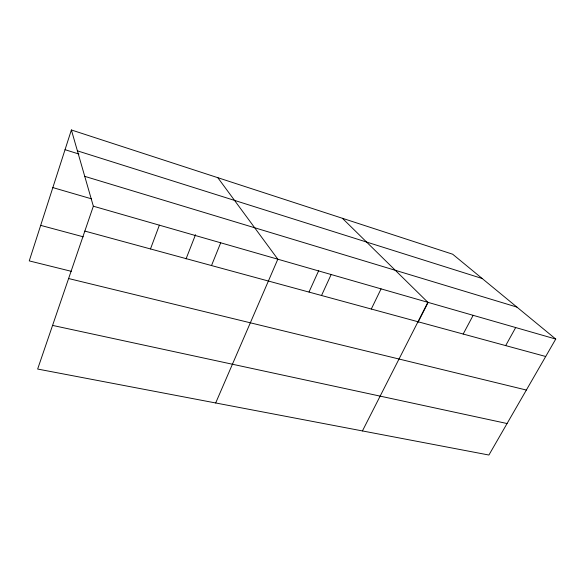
<?xml version="1.0" encoding="UTF-8"?>
<svg xmlns="http://www.w3.org/2000/svg" width="585" height="585" viewBox="0 0 585 585"><rect width="100%" height="100%" fill="white"/><g stroke="black" fill="none" stroke-linecap="round" stroke-linejoin="round"><path stroke-width="0.88" d="M71.385 129.972L93.344 206.205L37.645 369.047L488.906 455.028L555.75 339.059L452.666 254.212L71.385 129.972L29.25 260.895L71.319 271.323M150.477 248.947L159.369 225.174M186.045 258.899L195.522 234.695M211.507 265.553L220.699 242.797M215.682 402.97L277.824 259.206L217.825 177.694M309.041 291.952L318.723 270.57M321.531 295.491L331.154 274.533M371.299 309.034L381.069 288.873M362.437 430.926L427.869 302.321L342.393 218.278M418.041 322.247L428.176 302.335M463.181 334.035L473.148 315.322M505.674 345.603L515.692 327.549M52.57 325.406L507.063 423.525M68.599 278.533L526.361 390.041M40.679 225.371L83.275 236.815M84.832 231.082L545.695 356.492M93.344 206.205L555.75 339.059M52.847 187.588L91.45 198.82M84.745 176.356L516.906 307.081M77.395 150.842L482.186 278.504M65.037 149.687L78.968 154.06"/></g></svg>
